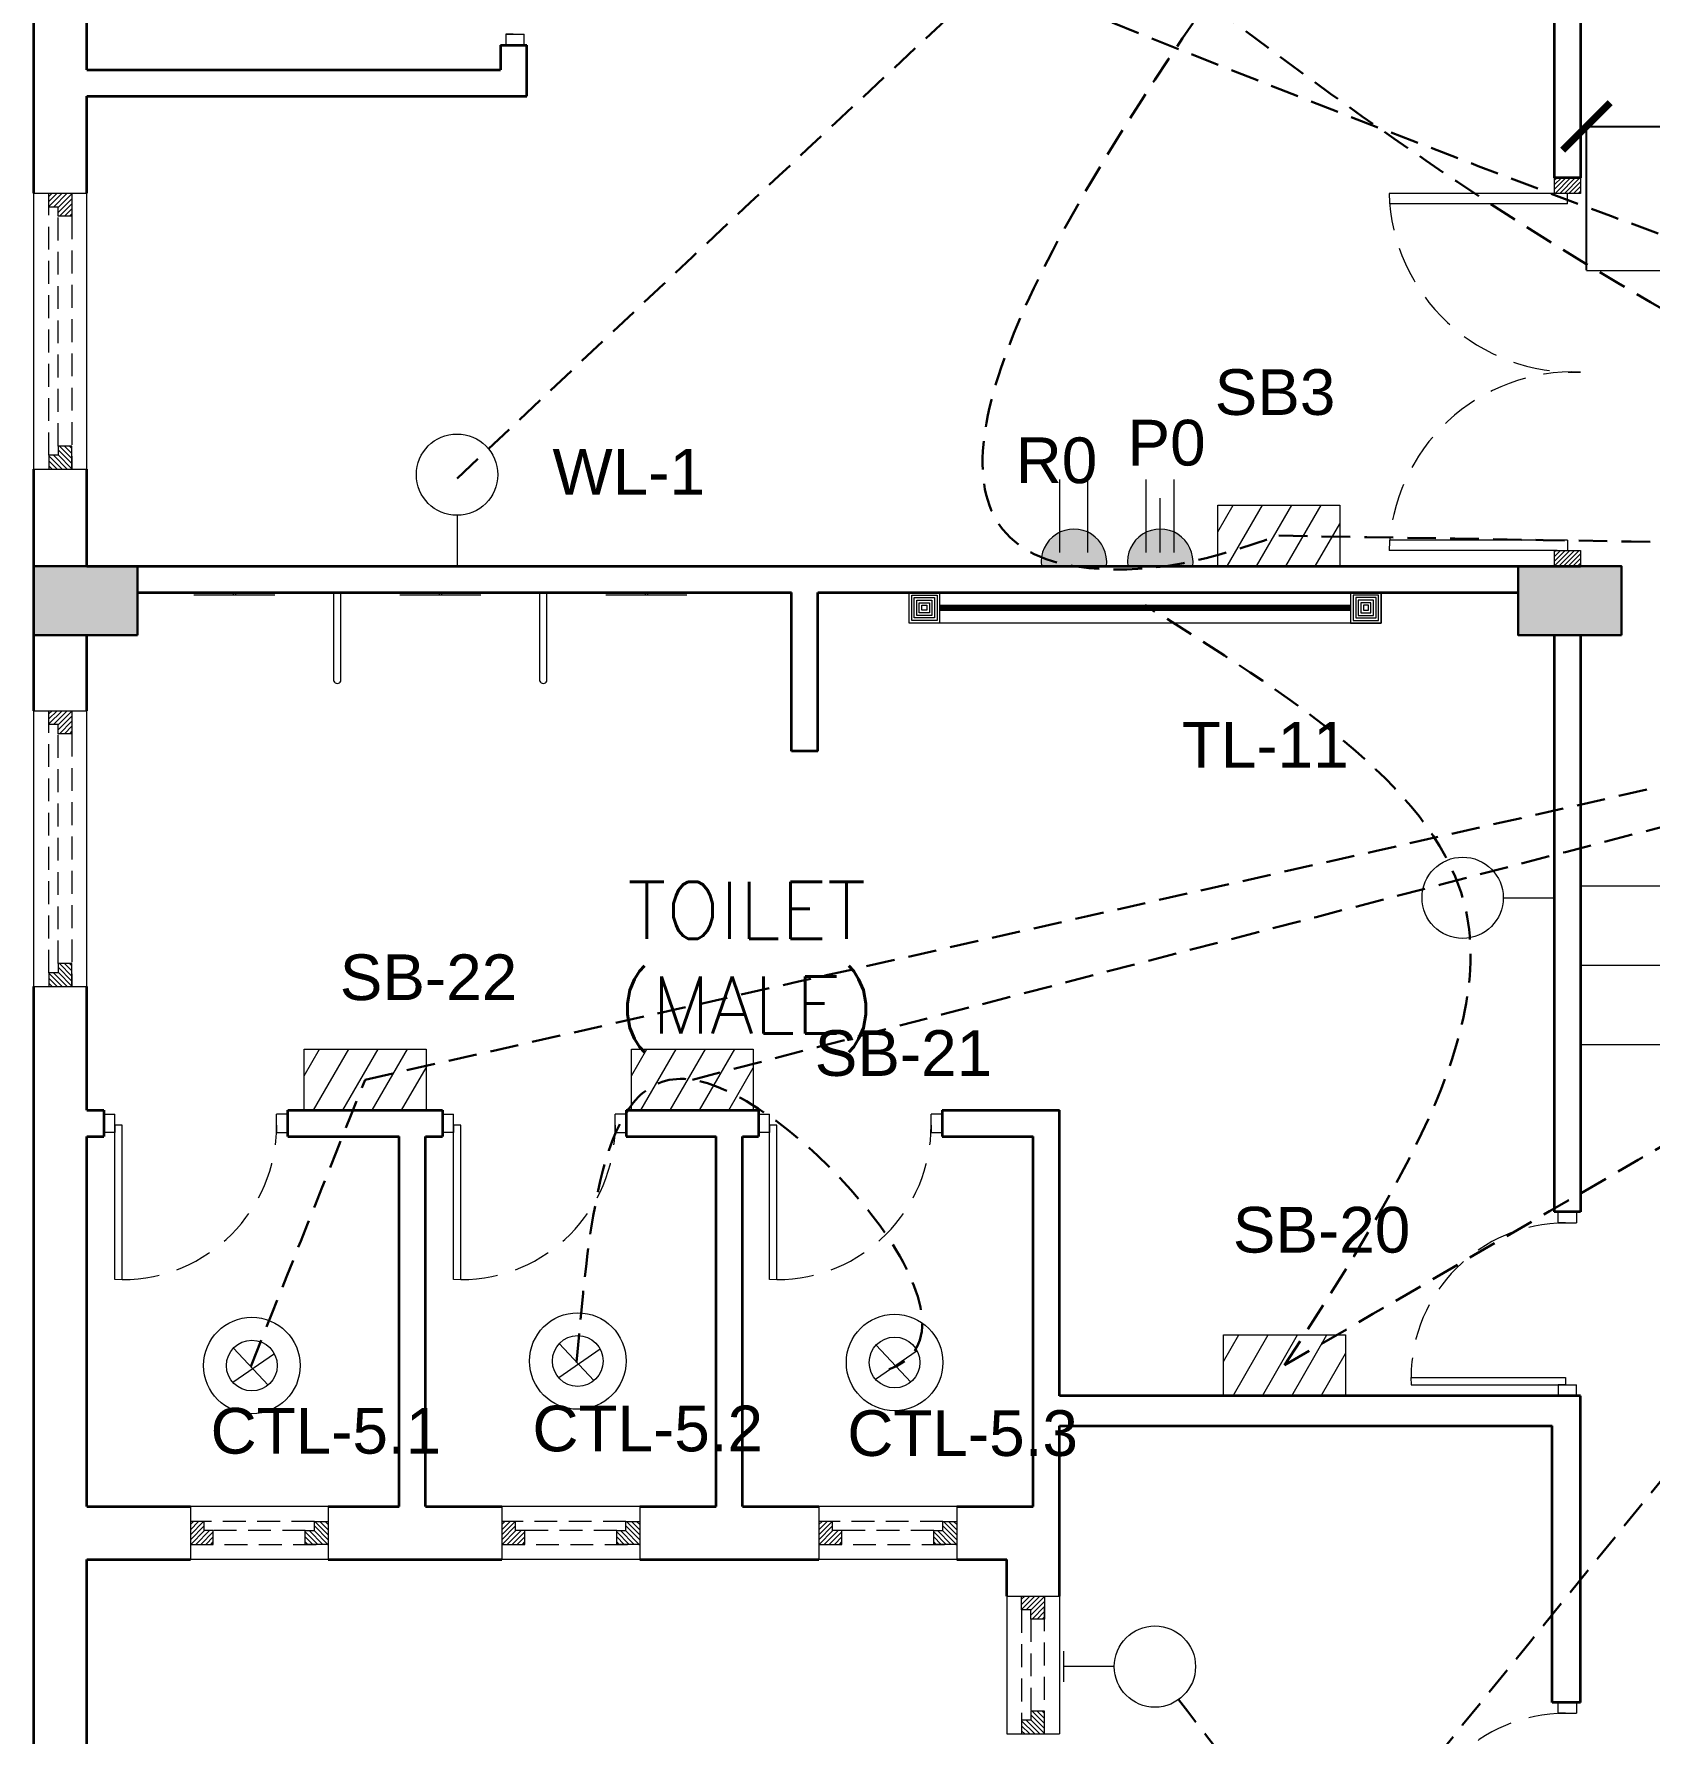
# Model space of a CAD drawing. Header units: inches. Extents: x 845 to 17085, y 908 to 10810.
# Drawn here: x 4062.1 to 4274.1, y 6670.6 to 6893.8 of the extents above; entities that cross this region are included whole.
import ezdxf

# ---------------------------------------------------------------- set-up
doc = ezdxf.new("R2010")
doc.units = ezdxf.units.IN
doc.header["$LTSCALE"] = 15
doc.header["$MEASUREMENT"] = 0
for name, pattern in [('ACAD_ISO04W100', [30.5, 24, -3, 0.5, -3]), ('CENTER2', [1.125, 0.75, -0.125, 0.125, -0.125]), ('CONTINUA', [0]), ('DASHED2', [0.375, 0.25, -0.125]), ('HIDDEN', [0.375, 0.25, -0.125])]:
    doc.linetypes.add(name, pattern=pattern)
for name, color, linetype, lineweight in [('.15', 4, 'Continuous', 15), ('c1', 21, 'Continuous', 30), ('E. Fixture', 6, 'Continuous', 20), ('FURN', 43, 'Continuous', 18), ('FURN 2', 34, 'Continuous', 15), ('GRID', 8, 'ACAD_ISO04W100', 5), ('HATCH', 251, 'Continuous', 5), ('humans', 7, 'Continuous', 15), ('PDF_Layer1', 1, 'Continuous', 18), ('SLD', 140, 'Continuous', 9), ('wall 1', 1, 'Continuous', 35), ('WIND & DOOR', 160, 'Continuous', 9), ('window and door', 170, 'Continuous', 9)]:
    doc.layers.add(name, color=color, linetype=linetype, lineweight=lineweight)
for name, color, linetype in [('DB cable', 141, 'HIDDEN'), ('SB cable', 58, 'CENTER2'), ('Text', 255, 'Continuous')]:
    doc.layers.add(name, color=color, linetype=linetype)
doc.layers.add('door and window', color=7, linetype='Continuous', lineweight=25, true_color=0x0609c1)
doc.styles.add('ROMANS', font='ROMANS')
doc.styles.get("Standard").update_dxf_attribs({"font": 'arial.ttf'})
doc.dimstyles.get("Standard").update_dxf_attribs({"dimtxt": 9.75, "dimasz": 6.25, "dimexe": 0.18, "dimexo": 0.0625, "dimgap": 0.09, "dimtad": 0, "dimdec": 1, "dimzin": 0, "dimdsep": 46, "dimlunit": 4, "dimtxsty": 'Standard', "dimblk": 'ARCHTICK', "dimcen": 0.09, "dimadec": 0, "dimazin": 0, "dimtfac": 1, "dimtdec": 1, "dimtofl": 0, "dimtmove": 0, "dimatfit": 3, "dimldrblk": 'ARCHTICK', "dimfxl": 1, "dimtolj": 1, "dimtzin": 0, "dimlwd": 25, "dimarcsym": 0})

# ---------------------------------------------------------------- blocks, each defined once
blk = doc.blocks.new('05')
at = {"layer": 'E. Fixture'}
blk.add_hatch(color=256, dxfattribs=at).paths.add_polyline_path([(27124.32238466969, -3822.558064193767), (27124.32238466969, -3814.558064193769, 1.138441978113043)])
for p, q in [((27124.32238466969, -3822.558064193769), (27124.32238466969, -3814.558064193769)), ((27122.65102251557, -3816.832463298529), (27113.66786581746, -3816.832463298529)), ((27122.65102251557, -3818.558064193768), (27115.97039609485, -3818.558064193768)), ((27122.65102251557, -3820.283665089007), (27113.66786581746, -3820.283665089007))]:
    blk.add_line(p, q, dxfattribs=at)
blk.add_arc((27123.80228765426, -3818.558064193768), 4.033670897018604, 82.59172132670682, 277.4082786732857, dxfattribs=at)
blk = doc.blocks.new('10')
at = {"layer": 'E. Fixture'}
blk.add_hatch(color=256, dxfattribs=at).paths.add_polyline_path([(27132.13129973475, -3831.376300118904), (27132.13129973475, -3823.376300118906, 1.138441978113043)])
for p, q in [((27132.13129973475, -3831.376300118906), (27132.13129973475, -3823.376300118906)), ((27130.45993758063, -3825.650699223666), (27121.47678088253, -3825.650699223666)), ((27130.45993758063, -3829.101901014144), (27121.47678088253, -3829.101901014144))]:
    blk.add_line(p, q, dxfattribs=at)
blk.add_arc((27131.61120271932, -3827.376300118905), 4.033670897018604, 82.59172132670682, 277.4082786732856, dxfattribs=at)
blk = doc.blocks.new('oo')
at = {"layer": 'E. Fixture', "lineweight": 15}
for p, q in [((755.2265564501672, 589.0984068058151), (809.1816122235127, 589.0984068058151)), ((755.2265564501672, 589.0317345255226), (809.1816122235127, 589.0317345255226)), ((755.2265564501672, 588.9650622452373), (809.1816122235127, 588.9650622452373)), ((755.2265564501672, 588.8983899649593), (809.1816122235127, 588.8983899649593)), ((755.2265564501672, 588.7650454043887), (809.1816122235127, 588.7650454043887)), ((755.2265564501672, 588.6317008438182), (809.1816122235127, 588.6317008438255)), ((755.2265564501672, 588.5650285635329), (809.1816122235127, 588.5650285635329)), ((755.2265564501672, 588.4983562832476), (809.1816122235127, 588.4983562832476)), ((755.2265564501672, 588.4316840029696), (809.1816122235127, 588.4316840029696)), ((755.2265564501672, 588.4316840029696), (809.1816122235127, 588.4316840029696))]:
    blk.add_line(p, q, dxfattribs=at)
at = {"layer": 'E. Fixture', "color": 5, "lineweight": 15}
blk.add_lwpolyline([(751.2262196331089, 590.7652138129179), (813.181949040571, 590.7652138129179), (813.181949040571, 586.7648769958596), (751.2262196331089, 586.7648769958596), (751.2262196331089, 590.7652138129179)], dxfattribs=at)
at = {"layer": 'HATCH', "lineweight": 15}
for points in [[(751.2262196331089, 590.7652138129179), (755.2265564501818, 590.7652138129179), (755.2265564501818, 586.7648769958596), (751.2262196331089, 586.7648769958596)], [(751.5595810345208, 590.431852411506), (754.8931950487408, 590.431852411506), (754.8931950487408, 587.0982383972787), (751.5595810345208, 587.0982383972787)], [(751.8929424359326, 590.0984910100724), (754.5598336473145, 590.0984910100724), (754.5598336473145, 587.4315997987051), (751.8929424359326, 587.4315997987051)], [(752.226303837359, 589.7651296086606), (754.2264722458881, 589.7651296086606), (754.2264722458881, 587.7649612001169), (752.226303837359, 587.7649612001169)], [(752.5596652387853, 589.4317682072342), (753.8931108444763, 589.4317682072342), (753.8931108444763, 588.0983226015505), (752.5596652387853, 588.0983226015505)], [(752.8930266402263, 589.0984068058078), (753.5597494430644, 589.0984068058078), (753.5597494430644, 588.4316840029696), (752.8930266402263, 588.4316840029696)], [(813.181949040571, 590.7652138129179), (809.1816122235273, 590.7652138129179), (809.1816122235273, 586.7648769958596), (813.181949040571, 586.7648769958596)], [(812.8485876391592, 590.431852411506), (809.5149736249391, 590.431852411506), (809.5149736249391, 587.0982383972787), (812.8485876391592, 587.0982383972787)], [(812.5152262377474, 590.0984910100797), (809.8483350263509, 590.0984910100797), (809.8483350263509, 587.4315997987051), (812.5152262377474, 587.4315997987051)], [(812.181864836321, 589.7651296086606), (810.1816964277773, 589.7651296086606), (810.1816964277773, 587.7649612001169), (812.181864836321, 587.7649612001169)], [(811.8485034348946, 589.4317682072342), (810.5150578292037, 589.4317682072342), (810.5150578292037, 588.0983226015505), (811.8485034348946, 588.0983226015505)], [(811.5151420334828, 589.0984068058078), (810.8484192306155, 589.0984068058078), (810.8484192306155, 588.4316840029696), (811.5151420334828, 588.4316840029696)]]:
    blk.add_lwpolyline(points, close=True, dxfattribs=at)
blk = doc.blocks.new('_ArchTick')
at = {"layer": 'GRID', "color": 0, "const_width": 0.15}
blk.add_lwpolyline([(-0.5, -0.5), (0.5, 0.5)], dxfattribs=at)
blk = doc.blocks.new('*D204')
at = {"layer": 'Defpoints', "color": 0, "linetype": 'ByBlock', "lineweight": 211, "transparency": 16777216}
for p in [(4265.848674342214, 6881.618623786118), (4265.848674342201, 6862.708199346143), (4525.193737561207, 6862.708199345964)]:
    blk.add_point(p, dxfattribs=at)
at = {"layer": 'humans', "color": 0, "linetype": 'ByBlock', "lineweight": -2, "transparency": 16777216}
for p, q in [((4265.848674342201, 6862.770699346143), (4265.848674342215, 6881.798623786119)), ((4525.193737561207, 6862.770699345964), (4525.193737561221, 6881.79862378594))]:
    blk.add_line(p, q, dxfattribs=at)
at = {"layer": 'humans', "color": 0, "linetype": 'Continuous', "lineweight": 25, "transparency": 16777216}
for p, q in [((4265.848674342214, 6881.618623786118), (4375.046656156354, 6881.618623786043)), ((4525.19373756122, 6881.618623785939), (4415.995755747078, 6881.618623786015))]:
    blk.add_line(p, q, dxfattribs=at)
at = {"layer": 'humans', "color": 0, "linetype": 'ByBlock', "lineweight": 25, "transparency": 16777216, "xscale": 6.25, "yscale": 6.25, "zscale": 6.25}
for p, rotation in [((4265.848674342214, 6881.618623786118), 179.9999999999604), ((4525.19373756122, 6881.618623785939), 359.9999999999604)]:
    blk.add_blockref('_ArchTick', p, dxfattribs=dict(at, rotation=rotation))
at = {"layer": 'humans', "color": 0, "linetype": 'ByBlock', "transparency": 16777216, "insert": (4395.521205951716, 6881.618623786028), "char_height": 9.75, "attachment_point": 5}
blk.add_mtext('\\A1;21\'-7{\\H1x;\\S1/2;}"', dxfattribs=at)

msp = doc.modelspace()

# ---------------------------------------------------------------- hatches: boundary and pattern name
at = {"layer": 'E. Fixture', "lineweight": 5}
h = msp.add_hatch(dxfattribs=at)
h.set_pattern_fill('ANSI31', color=256, scale=26.66891211378243, angle=15, style=0)
h.set_pattern_definition([(59.99999999999999, (-66614.08472785553, 14262.20270555745), (-2.886994422728766, 1.666807007111402), [])])
h.paths.add_polyline_path([(4217.466832955467, 6823.912127442139), (4233.468180223744, 6823.912127442139), (4233.468180223744, 6831.912801076273), (4217.466832955467, 6831.912801076273)])
h = msp.add_hatch(dxfattribs=at)
h.set_pattern_fill('ANSI31', color=256, scale=26.66891211378243, angle=15, style=0)
h.set_pattern_definition([(59.99999999999999, (-66734.0235466215, 14190.7913968082), (-2.886994422728766, 1.666807007111402), [])])
h.paths.add_polyline_path([(4097.528014189513, 6752.500818692886), (4113.529361457789, 6752.500818692886), (4113.529361457789, 6760.501492327021), (4097.528014189513, 6760.501492327021)])
h = msp.add_hatch(dxfattribs=at)
h.set_pattern_fill('ANSI31', color=256, scale=26.66891211378243, angle=15, style=0)
h.set_pattern_definition([(59.99999999999999, (-66691.06602852102, 14190.79139680786), (-2.886994422728766, 1.666807007111402), [])])
h.paths.add_polyline_path([(4140.485532289971, 6752.500818692548), (4156.486879558248, 6752.500818692548), (4156.486879558248, 6760.501492326683), (4140.485532289971, 6760.501492326683)])
h = msp.add_hatch(dxfattribs=at)
h.set_pattern_fill('ANSI31', color=256, scale=26.66891211378243, angle=15, style=0)
h.set_pattern_definition([(59.99999999999999, (-66613.32261122357, 14153.31206945654), (-2.886994422728766, 1.666807007111402), [])])
h.paths.add_polyline_path([(4218.228949587427, 6715.021491341227), (4234.230296855703, 6715.021491341227), (4234.230296855703, 6723.022164975362), (4218.228949587427, 6723.022164975362)])
at = {"layer": 'HATCH', "lineweight": 0, "true_color": 0x000000}
h = msp.add_hatch(dxfattribs=at)
h.set_pattern_fill('ANSI31', color=18, scale=0.1358830189402953, angle=-2.544443745170813e-14)
h.set_pattern_definition([(44.99999999999999, (-945310.1204708227, -1055428.876712937), (-0.3050660781469855, 0.3050660781469856), [])])
h.paths.add_polyline_path([(4265.068649228993, 6825.959030858836), (4264.728941681705, 6825.959030858836), (4261.671573755561, 6825.959030858836), (4261.671573755561, 6823.912127443053), (4265.068649228993, 6823.912127443053)])
h.paths.add_polyline_path([(4265.068649228993, 6874.868259545645), (4261.671573755561, 6874.868259545645), (4261.671573755561, 6872.821356128976), (4262.011281303056, 6872.821356128976), (4265.068649228993, 6872.821356129636)])
at = {"layer": 'HATCH'}
h = msp.add_hatch(color=256, dxfattribs=at)
h.dxf.hatch_style = 1
h.paths.add_polyline_path([(4075.638954353366, 6823.912127496935), (4075.638954353366, 6814.865311272904), (4062.068730017319, 6814.865311272904), (4062.068730017319, 6823.912127496935)])
h = msp.add_hatch(color=256, dxfattribs=at)
h.dxf.hatch_style = 1
h.paths.add_polyline_path([(4270.441232478721, 6823.912127496935), (4270.441232478721, 6814.865311272904), (4256.871008142674, 6814.865311272904), (4256.871008142674, 6823.912127496935)])

# ---------------------------------------------------------------- linework, layer by layer
at = {"layer": '.15', "lineweight": 15}
for p, q in [((4062.068730018771, 6836.654889209969), (4062.068730018771, 6872.842154106089)), ((4069.00462245718, 6836.654889209969), (4069.00462245718, 6872.842154106089)), ((4062.068730018735, 6768.743229777365), (4062.068730018735, 6804.930494673505)), ((4069.00462245716, 6768.743229777365), (4069.00462245716, 6804.930494673505)), ((4100.686106138905, 6700.481625446901), (4082.592473690769, 6700.481625446901)), ((4141.572212178829, 6700.481625446901), (4123.478579730694, 6700.481625446901)), ((4183.187566764763, 6700.481625446901), (4165.093934316627, 6700.481625446901)), ((4100.686106138905, 6693.545733008496), (4082.592473690769, 6693.545733008496)), ((4141.572212178829, 6693.545733008496), (4123.478579730694, 6693.545733008496)), ((4183.187566764763, 6693.545733008496), (4165.093934316627, 6693.545733008496)), ((4189.746508507954, 6688.720764372911), (4189.746508507954, 6670.627131924773)), ((4196.68240094638, 6688.720764372911), (4196.68240094638, 6670.627131924773))]:
    msp.add_line(p, q, dxfattribs=at)
at = {"layer": 'c1'}
for points in [[(4075.638954353366, 6814.865311218346), (4075.638954353366, 6823.912127442358), (4062.068730017319, 6823.912127442358), (4062.068730017319, 6814.865311218346)], [(4270.441232478721, 6814.865311218346), (4270.441232478721, 6823.912127442358), (4256.871008142674, 6823.912127442358), (4256.871008142674, 6814.865311218346)]]:
    msp.add_lwpolyline(points, close=True, dxfattribs=at)
at = {"layer": 'DB cable', "linetype": 'DASHED2', "lineweight": 30}
for points in [[(4134.674768250477, 6966.06132258089), (4410.064951632732, 6821.246428358972), (4411.324432320541, 6821.312278960344)], [(4130.674431420388, 6925.041586819034), (4410.47076777591, 6824.818861093003), (4412.519747206473, 6824.29906782855)], [(4153.856618907135, 6241.597373221741), (4206.564764256696, 6407.65907107977), (4327.807978510207, 6538.262913105458), (4840.257956494826, 6907.509816999171)], [(4225.467506545878, 6827.912464250297), (4410.470767775902, 6824.818861093006)], [(4226.229623177723, 6719.021828149836), (4411.792581626125, 6826.807493836708)], [(4105.528687725508, 6756.501155464734), (4409.010467353854, 6825.191481452766)], [(4148.486205880306, 6756.501155501019), (4410.470767775902, 6824.818861093006)], [(4231.805992288976, 6649.895451092705), (4374.1697189059, 6825.246765167584)]]:
    msp.add_spline(points, degree=3, dxfattribs=at)
at = {"layer": 'DB cable', "color": 6, "linetype": 'DASHED2', "lineweight": 30}
msp.add_spline([(4128.715365011871, 6442.089713719299), (5275.242558261937, 6402.931586293354), (4920.923515039423, 6825.110147635049), (4410.064954683323, 6825.11014763017), (4823.671906527965, 6955.772422742677)], degree=3, dxfattribs=at)
at = {"layer": 'door and window', "color": 18, "lineweight": 0, "true_color": 0x000000}
for p, q in [((4262.011281303056, 6872.821356128978), (4239.93894885699, 6872.821356128978)), ((4263.370111492381, 6871.471184071346), (4263.370111492381, 6872.821356128978)), ((4263.370111492381, 6871.471184071346), (4240.019348090314, 6871.471184071346)), ((4262.011281303056, 6825.959030858838), (4239.93894885699, 6825.959030858838)), ((4263.370111492381, 6827.309202916469), (4240.019348090314, 6827.309202916469)), ((4263.370111492381, 6827.309202916469), (4263.370111492381, 6825.959030858838))]:
    msp.add_line(p, q, dxfattribs=at)
for points in [[(4265.068649228993, 6872.821356129638), (4261.671573755561, 6872.821356129638), (4261.671573755561, 6874.868259545647), (4265.068649228993, 6874.868259545647)], [(4265.068649228993, 6823.912127443054), (4261.671573755561, 6823.912127443054), (4261.671573755561, 6825.959030858838), (4265.068649228993, 6825.959030858838)]]:
    msp.add_lwpolyline(points, close=True, dxfattribs=at)
at = {"layer": 'E. Fixture', "lineweight": 5}
for p, q in [((4117.599392452821, 6830.579355470548), (4117.599392452821, 6823.912127442108)), ((4115.578872835302, 6823.912127442108), (4119.619912070337, 6823.912127442108)), ((4261.600703012383, 6782.399367035825), (4261.600703012383, 6778.35832780079)), ((4254.933474983943, 6780.378847418306), (4261.600703012383, 6780.378847418306)), ((4088.238874526577, 6721.268942195231), (4092.794828967219, 6716.41806731193)), ((4136.399095158277, 6721.133523670469), (4130.955521123254, 6717.368135799199)), ((4131.018526375526, 6721.865468471842), (4135.574480816168, 6717.014593588541)), ((4177.98530278222, 6720.934681578285), (4172.541728747196, 6717.169293707015)), ((4172.604733999468, 6721.666626379658), (4177.160688440111, 6716.815751496357)), ((4093.619443309329, 6720.536997393858), (4088.175869274305, 6716.771609522588)), ((4197.204379175671, 6681.496694289788), (4197.204379175671, 6677.455655054753)), ((4203.871607204111, 6679.476174672269), (4197.204379175671, 6679.476174672269))]:
    msp.add_line(p, q, dxfattribs=at)
for points in [[(4217.466832924792, 6831.912801076273), (4233.468180193054, 6831.912801076273), (4233.468180193054, 6823.912127442139), (4217.466832924792, 6823.912127442139)], [(4097.528014158837, 6760.501492327021), (4113.5293614271, 6760.501492327021), (4113.5293614271, 6752.500818692886), (4097.528014158837, 6752.500818692886)], [(4140.485532259296, 6760.501492326683), (4156.486879527558, 6760.501492326683), (4156.486879527558, 6752.500818692548), (4140.485532259296, 6752.500818692548)], [(4218.228949556751, 6723.022164975362), (4234.230296825013, 6723.022164975362), (4234.230296825013, 6715.021491341227), (4218.228949556751, 6715.021491341227)]]:
    msp.add_lwpolyline(points, close=True, dxfattribs=at)
for centre, radius in [((4117.599392452821, 6835.913137893304), 5.333782422756485), ((4249.599692561185, 6780.378847418306), 5.333782422756485), ((4090.66835686747, 6718.985798761045), 6.333935870075038), ((4133.448008716418, 6719.582325037656), 6.333935870075038), ((4175.034216340361, 6719.383482945472), 6.333935870075038), ((4133.448008716418, 6719.582325037656), 3.333935870075038), ((4090.66835686747, 6718.985798761045), 3.333935870075038), ((4175.034216340361, 6719.383482945472), 3.333935870075038), ((4209.205389626867, 6679.476174672269), 5.333782422756485)]:
    msp.add_circle(centre, radius, dxfattribs=at)
at = {"layer": 'FURN'}
for p, q in [((4264.92677592729, 6781.931862827832), (4363.60044015839, 6781.931862827832)), ((4264.92677592729, 6771.528024178888), (4363.60044015839, 6771.528024178588)), ((4264.92677592729, 6761.124185529623), (4363.60044015839, 6761.124185529303))]:
    msp.add_line(p, q, dxfattribs=at)
at = {"layer": 'FURN 2'}
for p, q in [((4093.692662765204, 6820.11927273075), (4083.028270068877, 6820.11927273075)), ((4088.51342074262, 6820.444181225352), (4088.20751209146, 6820.444181225352)), ((4088.20751209146, 6820.444181225352), (4088.20751209146, 6820.11927273075)), ((4088.51342074262, 6820.444181225352), (4088.51342074262, 6820.11927273075)), ((4101.41951791946, 6808.830219528907), (4101.41951791946, 6820.444181225239)), ((4102.345958843136, 6808.830219530115), (4102.345958843136, 6820.444181225239)), ((4120.737206693739, 6820.11927273075), (4110.072813997393, 6820.11927273075)), ((4115.557964671156, 6820.444181225352), (4115.252056019975, 6820.444181225352)), ((4115.252056019975, 6820.444181225352), (4115.252056019975, 6820.11927273075)), ((4115.557964671156, 6820.444181225352), (4115.557964671156, 6820.11927273075)), ((4128.464061848089, 6808.830219528907), (4128.464061848089, 6820.444181225239)), ((4129.390502771784, 6808.830219530115), (4129.390502771784, 6820.444181225239)), ((4147.781750622367, 6820.11927273075), (4137.117357926041, 6820.11927273075)), ((4142.602508599784, 6820.444181225352), (4142.296599948604, 6820.444181225352)), ((4142.296599948604, 6820.444181225352), (4142.296599948604, 6820.11927273075)), ((4142.602508599784, 6820.444181225352), (4142.602508599784, 6820.11927273075))]:
    msp.add_line(p, q, dxfattribs=at)
for centre in [(4101.882738381071, 6809.001847654037), (4128.9272823097, 6809.001847654037)]:
    msp.add_arc(centre, 0.4939933292743592, 200.3302054965955, 339.6697945123, dxfattribs=at)
at = {"layer": 'HATCH', "lineweight": 0}
for p, q in [((4064.442347311582, 6872.842154106089), (4064.028873534049, 6872.428680328461)), ((4065.104300312412, 6872.842154106089), (4064.028873534049, 6871.766727327631)), ((4065.766253313243, 6872.842154106089), (4064.028873534049, 6871.104774326781)), ((4066.428206314074, 6872.842154106089), (4064.618843069238, 6871.032790861253)), ((4067.044478942015, 6872.7964737332), (4065.23511569716, 6870.987110488344)), ((4067.044478942015, 6872.134520732368), (4065.23511569716, 6870.325157487514)), ((4067.044478942015, 6871.47256773152), (4065.398459908505, 6869.826548698029)), ((4067.044478942015, 6870.810614730688), (4066.060412909337, 6869.826548698029)), ((4067.044478942015, 6870.148661729858), (4066.722365910167, 6869.826548698029)), ((4067.044478942015, 6837.362522583708), (4065.23511569716, 6839.171885828544)), ((4067.044478942015, 6838.024475584538), (4065.398459908505, 6839.670494617934)), ((4067.044478942015, 6838.686428585368), (4066.060412909337, 6839.670494617934)), ((4067.044478942015, 6839.3483815862), (4066.722365910167, 6839.670494617934)), ((4065.766253313243, 6836.654889209969), (4064.028873534049, 6838.392268989162)), ((4065.104300312412, 6836.654889209969), (4064.028873534049, 6837.730315988445)), ((4064.442347311582, 6836.654889209969), (4064.028873534049, 6837.068362987615)), ((4066.428206314074, 6836.654889209969), (4064.618843069238, 6838.464252454803)), ((4067.044478942015, 6836.700569582857), (4065.23511569716, 6838.509932827712)), ((4064.442347311544, 6804.930494673505), (4064.028873534011, 6804.517020895859)), ((4065.104300312375, 6804.930494673505), (4064.028873534011, 6803.855067895027)), ((4065.766253313224, 6804.930494673505), (4064.028873534011, 6803.193114894197)), ((4066.428206314054, 6804.930494673505), (4064.6188430692, 6803.12113142865)), ((4067.044478941977, 6804.884814300596), (4065.235115697142, 6803.07545105576)), ((4067.044478941977, 6804.222861299766), (4065.235115697142, 6802.413498054928)), ((4067.044478941977, 6803.560908298934), (4065.398459908468, 6801.914889265425)), ((4067.044478941977, 6802.898955298104), (4066.060412909318, 6801.914889265425)), ((4067.044478941977, 6802.237002297272), (4066.722365910148, 6801.914889265425)), ((4065.766253313224, 6768.743229777365), (4064.028873534011, 6770.480609556578)), ((4065.104300312375, 6768.743229777365), (4064.028873534011, 6769.818656555841)), ((4066.428206314054, 6768.743229777365), (4064.6188430692, 6770.552593022219)), ((4067.044478941977, 6769.450863151103), (4065.235115697142, 6771.260226395958)), ((4067.044478941977, 6768.788910150273), (4065.235115697142, 6770.598273395128)), ((4067.044478941977, 6770.112816151934), (4065.398459908468, 6771.75883518535)), ((4067.044478941977, 6770.774769152784), (4066.060412909318, 6771.75883518535)), ((4067.044478941977, 6771.436722153614), (4066.722365910148, 6771.75883518535)), ((4064.442347311544, 6768.743229777365), (4064.028873534011, 6769.156703555011)), ((4082.592473690769, 6698.108008154091), (4083.005947468415, 6698.521481931624)), ((4082.592473690769, 6697.446055153261), (4083.667900469245, 6698.521481931624)), ((4082.592473690769, 6696.784102152429), (4084.329853470095, 6698.521481931624)), ((4100.686106138905, 6696.784102152429), (4098.948726359711, 6698.521481931624)), ((4100.686106138905, 6697.446055153261), (4099.610679360447, 6698.521481931624)), ((4100.686106138905, 6698.108008154091), (4100.272632361277, 6698.521481931624)), ((4123.478579730694, 6698.108008154091), (4123.89205350834, 6698.521481931624)), ((4123.478579730694, 6697.446055153261), (4124.554006509172, 6698.521481931624)), ((4123.478579730694, 6696.784102152429), (4125.215959510002, 6698.521481931624)), ((4141.572212178829, 6696.784102152429), (4139.834832399636, 6698.521481931624)), ((4141.572212178829, 6697.446055153261), (4140.496785400353, 6698.521481931624)), ((4141.572212178829, 6698.108008154091), (4141.158738401185, 6698.521481931624)), ((4165.093934316627, 6698.108008154091), (4165.507408094272, 6698.521481931624)), ((4165.093934316627, 6697.446055153261), (4166.169361095104, 6698.521481931624)), ((4165.093934316627, 6696.784102152429), (4166.831314095953, 6698.521481931624)), ((4183.187566764763, 6696.784102152429), (4181.450186985569, 6698.521481931624)), ((4183.187566764763, 6697.446055153261), (4182.112139986306, 6698.521481931624)), ((4183.187566764763, 6698.108008154091), (4182.774092987136, 6698.521481931624)), ((4082.592473690769, 6696.122149151599), (4084.401836935624, 6697.931512396435)), ((4082.638154063678, 6695.505876523659), (4084.447517308533, 6697.315239768513)), ((4083.300107064508, 6695.505876523659), (4085.109470309363, 6697.315239768513)), ((4083.962060065339, 6695.505876523659), (4085.608079098848, 6697.151895557168)), ((4084.624013066188, 6695.505876523659), (4085.608079098848, 6696.489942556336)), ((4099.316519764336, 6695.505876523659), (4097.670500730939, 6697.151895557168)), ((4098.654566763504, 6695.505876523659), (4097.670500730939, 6696.489942556336)), ((4099.978472765184, 6695.505876523659), (4098.16910952033, 6697.315239768513)), ((4100.640425766016, 6695.505876523659), (4098.83106252116, 6697.315239768513)), ((4100.686106138905, 6696.122149151599), (4098.876742894069, 6697.931512396435)), ((4123.478579730694, 6696.122149151599), (4125.287942975549, 6697.931512396435)), ((4123.524260103603, 6695.505876523659), (4125.333623348439, 6697.315239768513)), ((4124.186213104433, 6695.505876523659), (4125.995576349289, 6697.315239768513)), ((4124.848166105265, 6695.505876523659), (4126.494185138774, 6697.151895557168)), ((4125.510119106095, 6695.505876523659), (4126.494185138774, 6696.489942556336)), ((4140.202625804261, 6695.505876523659), (4138.556606770864, 6697.151895557168)), ((4139.54067280343, 6695.505876523659), (4138.556606770864, 6696.489942556336)), ((4140.864578805091, 6695.505876523659), (4139.055215560255, 6697.315239768513)), ((4141.526531805941, 6695.505876523659), (4139.717168561086, 6697.315239768513)), ((4141.572212178829, 6696.122149151599), (4139.762848933994, 6697.931512396435)), ((4165.093934316627, 6696.122149151599), (4166.903297561483, 6697.931512396435)), ((4165.139614689536, 6695.505876523659), (4166.94897793439, 6697.315239768513)), ((4165.801567690366, 6695.505876523659), (4167.610930935221, 6697.315239768513)), ((4166.463520691197, 6695.505876523659), (4168.109539724706, 6697.151895557168)), ((4167.125473692046, 6695.505876523659), (4168.109539724706, 6696.489942556336)), ((4181.817980390193, 6695.505876523659), (4180.171961356797, 6697.151895557168)), ((4181.156027389363, 6695.505876523659), (4180.171961356797, 6696.489942556336)), ((4182.479933391043, 6695.505876523659), (4180.670570146189, 6697.315239768513)), ((4183.141886391873, 6695.505876523659), (4181.332523147019, 6697.315239768513)), ((4183.187566764763, 6696.122149151599), (4181.378203519927, 6697.931512396435)), ((4085.285966067019, 6695.505876523659), (4085.608079098848, 6695.827989555506)), ((4097.992613762673, 6695.505876523659), (4097.670500730939, 6695.827989555506)), ((4126.172072106945, 6695.505876523659), (4126.494185138774, 6695.827989555506)), ((4138.878719802598, 6695.505876523659), (4138.556606770864, 6695.827989555506)), ((4167.787426692877, 6695.505876523659), (4168.109539724706, 6695.827989555506)), ((4180.494074388533, 6695.505876523659), (4180.171961356797, 6695.827989555506)), ((4192.120125800764, 6688.720764372911), (4191.706652023231, 6688.307290595265)), ((4192.782078801594, 6688.720764372911), (4191.706652023231, 6687.645337594433)), ((4193.444031802444, 6688.720764372911), (4191.706652023231, 6686.983384593697)), ((4194.105984803275, 6688.720764372911), (4192.29662155842, 6686.911401128056)), ((4194.722257431216, 6688.675084000002), (4192.91289418636, 6686.865720755166)), ((4194.722257431216, 6688.01313099917), (4192.91289418636, 6686.203767754316)), ((4194.722257431216, 6687.35117799834), (4193.076238397707, 6685.705158964944)), ((4194.722257431216, 6686.68922499751), (4193.738191398537, 6685.705158964944)), ((4194.722257431216, 6686.02727199666), (4194.400144399367, 6685.705158964944)), ((4193.444031802444, 6670.627131924773), (4191.706652023231, 6672.364511704081)), ((4192.782078801594, 6670.627131924773), (4191.706652023231, 6671.702558703251)), ((4194.105984803275, 6670.627131924773), (4192.29662155842, 6672.436495169612)), ((4194.722257431216, 6671.334765298514), (4192.91289418636, 6673.14412854335)), ((4194.722257431216, 6670.672812297664), (4192.91289418636, 6672.48217554252)), ((4194.722257431216, 6671.996718299344), (4193.076238397707, 6673.642737332853)), ((4194.722257431216, 6672.658671300176), (4193.738191398537, 6673.642737332853)), ((4194.722257431216, 6673.320624301006), (4194.400144399367, 6673.642737332853)), ((4192.120125800764, 6670.627131924773), (4191.706652023231, 6671.040605702401))]:
    msp.add_line(p, q, dxfattribs=at)
at = {"layer": 'humans', "linetype": 'ByBlock'}
msp.add_line((4265.848674342201, 6862.708199346143), (4525.193737561207, 6862.708199345964), dxfattribs=at)
at = {"layer": 'PDF_Layer1', "lineweight": 18}
for p, q in [((4062.068730018771, 6872.842154106089), (4069.00462245718, 6872.842154106089)), ((4062.068730018771, 6836.654889209969), (4069.00462245718, 6836.654889209969)), ((4062.068730018735, 6804.930494673505), (4069.00462245716, 6804.930494673505)), ((4062.068730018735, 6768.743229777365), (4069.00462245716, 6768.743229777365)), ((4082.592473690769, 6700.481625446901), (4082.592473690769, 6693.545733008496)), ((4100.686106138905, 6700.481625446901), (4100.686106138905, 6693.545733008496)), ((4123.478579730694, 6700.481625446901), (4123.478579730694, 6693.545733008496)), ((4141.572212178829, 6700.481625446901), (4141.572212178829, 6693.545733008496)), ((4165.093934316627, 6700.481625446901), (4165.093934316627, 6693.545733008496)), ((4183.187566764763, 6700.481625446901), (4183.187566764763, 6693.545733008496)), ((4189.746508507954, 6688.720764372911), (4196.68240094638, 6688.720764372911)), ((4189.746508507954, 6670.627131924773), (4196.68240094638, 6670.627131924773))]:
    msp.add_line(p, q, dxfattribs=at)
at = {"layer": 'SB cable', "linetype": 'DASHED2', "lineweight": 30}
for points in [[(4117.599392452821, 6835.412127442108), (4259.267173202434, 6956.209960629749), (4198.576239244181, 6823.912124738792), (4209.908298477836, 6823.821665413256), (4225.467506545878, 6827.912464250297)], [(4226.229623177723, 6719.021828149836), (4249.599692561185, 6780.378847418306), (4207.921785734035, 6818.777374217637)], [(4090.516851746898, 6718.84350475358), (4105.528687725508, 6756.501155464734)], [(4133.296503595847, 6719.440031030192), (4148.486205880306, 6756.501155501019), (4174.672866674244, 6718.64342831984), (4174.300806287622, 6718.500626024768)], [(4212.306724431904, 6675.136709571548), (4231.805992288976, 6649.895451092705)]]:
    msp.add_spline(points, degree=3, dxfattribs=at)
at = {"layer": 'wall 1', "ltscale": 1.5}
for p, q in [((4261.600703012383, 7010.430981195499), (4261.600703012383, 6874.868259545194)), ((4265.068649228522, 6899.756843332221), (4265.068649228389, 6874.868259545194)), ((4069.00462245716, 6889.052862093102), (4069.00462245716, 6899.079750068557)), ((4123.285519801398, 6892.306947403507), (4126.753466017537, 6892.306947403169)), ((4123.285519801398, 6892.306947403507), (4123.285519801379, 6889.052862093102)), ((4126.753466017537, 6885.584915873889), (4126.753466017537, 6892.306947403169)), ((4069.00462245716, 6889.052862093102), (4123.285519801379, 6889.052862093102)), ((4069.00462245716, 6872.842154106032), (4069.00462245716, 6885.584915873889)), ((4069.00462245716, 6885.584915873889), (4126.753466017537, 6885.584915873889)), ((4265.068649228598, 6874.868259545194), (4261.600703012421, 6874.868259545194)), ((4069.00462245716, 6823.912127442094), (4069.00462245716, 6836.654889209911)), ((4069.004622457216, 6823.912127442094), (4265.068649228522, 6823.91212744215)), ((4075.638954353366, 6820.444181225634), (4161.499489582528, 6820.44418122505)), ((4161.499489582528, 6799.636503927426), (4161.499489582528, 6820.444181225634)), ((4164.967435778901, 6799.636503927426), (4164.967435778901, 6820.444181225634)), ((4164.967435778901, 6820.44418122503), (4256.871008142674, 6820.444181224408)), ((4069.00462245716, 6804.930494673486), (4069.00462245716, 6814.865311218346)), ((4261.600703012383, 6814.865311218346), (4261.600703012383, 6739.14633462438)), ((4265.06864923069, 6814.865311218346), (4265.068649248796, 6739.14633462438)), ((4164.967435778901, 6799.636503927426), (4161.499489582528, 6799.636503927426)), ((4069.00462245716, 6752.500818692886), (4069.004622457198, 6768.743229777345)), ((4265.068649228522, 6763.389750695629), (4265.068649228522, 6742.58207339742)), ((4069.00462245716, 6752.500818692886), (4071.242731511942, 6752.500818692886)), ((4071.242731511942, 6752.500818692886), (4071.242731511942, 6749.03287247656)), ((4095.367574775973, 6752.500818692886), (4115.689800809965, 6752.500818692886)), ((4095.367574775973, 6749.03287247656), (4095.367574775973, 6752.500818692886)), ((4115.689800809965, 6752.500818692886), (4115.689800809965, 6749.03287247656)), ((4139.814644074033, 6752.500818692548), (4157.157767712821, 6752.500818692548)), ((4139.814644074033, 6752.50081869285), (4139.814644074033, 6749.032872476522)), ((4157.157767712821, 6752.500818692548), (4157.157767712821, 6749.03287247656)), ((4181.282610976832, 6752.500818692548), (4196.682400946645, 6752.500818692548)), ((4181.28261097685, 6752.500818692584), (4181.28261097685, 6749.032872476257)), ((4196.682400946645, 6715.021491341227), (4196.682400946645, 6752.500818692548)), ((4069.00462245716, 6700.481625446882), (4069.00462245716, 6749.03287247656)), ((4069.00462245716, 6749.03287247656), (4071.242731511961, 6749.03287247656)), ((4095.367574775973, 6749.03287247656), (4109.983745538818, 6749.03287247656)), ((4109.983745538818, 6700.481625446901), (4109.983745538818, 6749.03287247656)), ((4113.451691755183, 6700.481625446901), (4113.451691755183, 6749.03287247656)), ((4113.451691755183, 6749.03287247656), (4115.689800809984, 6749.03287247656)), ((4139.814644074033, 6749.032872476615), (4151.599100154511, 6749.03287247622)), ((4151.599100154511, 6700.481625446901), (4151.599100154511, 6749.03287247622)), ((4155.067046350923, 6749.03287247656), (4157.157767712839, 6749.03287247656)), ((4155.067046350923, 6700.481625446901), (4155.067046350923, 6749.03287247656)), ((4181.282610976832, 6749.032872476257), (4193.214454730298, 6749.032872476257)), ((4193.214454730298, 6700.481625446901), (4193.214454730298, 6749.03287247622)), ((4265.068649228598, 6739.14633462438), (4261.600703012383, 6739.14633462438)), ((4265.068649228522, 6715.021491341227), (4196.6824009467, 6715.021491341227)), ((4265.068649228522, 6674.760547106283), (4265.068649228522, 6715.021491341227)), ((4196.682400946645, 6688.720764372609), (4196.682400946682, 6711.090789329257)), ((4196.6824009467, 6711.090789329277), (4261.369325112968, 6711.090789329277)), ((4261.369325112988, 6674.760547106171), (4261.369325112968, 6711.090789329277)), ((4069.00462245716, 6700.481625446882), (4082.592473690618, 6700.481625446882)), ((4100.686106138754, 6700.481625446901), (4109.983745538818, 6700.481625446901)), ((4113.451691755183, 6700.481625446882), (4123.47857973075, 6700.481625446882)), ((4141.572212178887, 6700.481625446882), (4151.59910015453, 6700.481625446901)), ((4155.067046350923, 6700.481625446901), (4165.093934316476, 6700.481625446901)), ((4183.187566764631, 6700.481625446901), (4193.214454730316, 6700.481625446901)), ((4069.00462245716, 6665.802163288607), (4069.00462245716, 6693.545733008437)), ((4069.004622457198, 6693.545733008437), (4082.592473690618, 6693.545733008437)), ((4100.686106138754, 6693.545733008437), (4123.478579730789, 6693.545733008476)), ((4141.572212178887, 6693.545733008476), (4165.093934316496, 6693.545733008437)), ((4183.187566764613, 6693.545733008476), (4189.746508508351, 6693.545733008476)), ((4189.746508508351, 6688.720764372609), (4189.746508508351, 6693.545733008476)), ((4265.06864922854, 6674.760547106283), (4261.369325112988, 6674.760547106171))]:
    msp.add_line(p, q, dxfattribs=at)
for points in [[(4062.068730018735, 6872.842154106032), (4062.068730018735, 6899.079750068575)], [(4062.068730018735, 6804.930494673486), (4062.068730018735, 6836.654889209911)], [(4062.068730018735, 6597.211902819961), (4062.068730018735, 6768.743229777345)]]:
    msp.add_lwpolyline(points, dxfattribs=at)
at = {"layer": 'WIND & DOOR', "linetype": 'CONTINUA', "lineweight": 9, "ltscale": 0.4}
for p, q in [((4124.960074702324, 6893.754437998719), (4123.995080971674, 6893.754437998719)), ((4072.690222107759, 6750.52559715215), (4072.690222107759, 6749.5606034215)), ((4093.920084180194, 6750.52559715215), (4093.920084180194, 6749.5606034215)), ((4138.367153478217, 6750.52559715215), (4138.367153478217, 6749.5606034215)), ((4179.835120381073, 6750.52559715198), (4179.835120381073, 6749.560603421331)), ((4263.101982314562, 6737.698844009479), (4262.136988583911, 6737.698844009479)), ((4242.814131988953, 6717.433973924452), (4242.837121069919, 6716.468980193915)), ((4242.837113972645, 6717.433975667582), (4263.101982314562, 6717.433975667582)), ((4242.837113972645, 6716.468981937043), (4263.101982314562, 6716.468981937043)), ((4263.101982314562, 6716.468981937043), (4262.136988583911, 6716.468981937043)), ((4263.101982314562, 6717.433975667582), (4263.101982314562, 6716.468981937043)), ((4263.095982266283, 6673.34960080878), (4262.130988535633, 6673.34960080878))]:
    msp.add_line(p, q, dxfattribs=at)
at = {"layer": 'WIND & DOOR', "color": 18, "linetype": 'CONTINUA', "lineweight": 9, "ltscale": 0.4, "true_color": 0x000000}
for p, q in [((4123.995080971674, 6893.754437998719), (4123.995080971674, 6892.306947402903)), ((4126.407565298121, 6892.306947402903), (4126.407565298121, 6893.754437998719)), ((4095.367574776011, 6751.973087747947), (4093.920084180194, 6751.973087747947)), ((4139.814644074034, 6751.973087747947), (4138.367153478217, 6751.973087747947)), ((4181.282610976888, 6751.973087747778), (4179.835120381073, 6751.973087747778)), ((4093.920084180194, 6749.5606034215), (4095.367574776011, 6749.5606034215)), ((4138.367153478217, 6749.5606034215), (4139.814644074034, 6749.5606034215)), ((4179.835120381073, 6749.560603421331), (4181.282610976888, 6749.560603421331)), ((4262.136988583911, 6737.698844009479), (4262.136988583911, 6739.146334605295)), ((4264.549472910358, 6739.146334605295), (4264.549472910358, 6737.698844009479)), ((4262.130988535633, 6673.34960080878), (4262.130988535633, 6674.797091404597)), ((4264.54347286208, 6674.797091404597), (4264.54347286208, 6673.34960080878))]:
    msp.add_line(p, q, dxfattribs=at)
at = {"layer": 'WIND & DOOR', "color": 18, "linetype": 'ByBlock', "true_color": 0x000000}
for p, q in [((4123.995080971674, 6893.754437998719), (4126.407565298121, 6893.754437998719)), ((4093.920084180194, 6749.5606034215), (4093.920084180194, 6751.973087747947)), ((4138.367153478217, 6749.5606034215), (4138.367153478217, 6751.973087747947)), ((4179.835120381073, 6749.560603421331), (4179.835120381073, 6751.973087747778)), ((4262.136988583911, 6737.698844009479), (4264.549472910358, 6737.698844009479)), ((4262.130988535633, 6673.34960080878), (4264.54347286208, 6673.34960080878))]:
    msp.add_line(p, q, dxfattribs=at)
at = {"layer": 'WIND & DOOR', "linetype": 'CONTINUA', "lineweight": 5, "ltscale": 0.4}
for p, q in [((4064.028873534049, 6871.032790861253), (4064.028873534049, 6872.842154106089)), ((4064.028873534049, 6872.842154106089), (4067.044478942015, 6872.842154106089)), ((4067.044478942015, 6872.842154106089), (4067.044478942015, 6869.826548698029)), ((4065.23511569716, 6871.032790861253), (4064.028873534049, 6871.032790861253)), ((4065.23511569716, 6869.826548698029), (4065.23511569716, 6871.032790861253)), ((4067.044478942015, 6869.826548698029), (4065.23511569716, 6869.826548698029)), ((4067.044478942015, 6839.670494617934), (4065.23511569716, 6839.670494617934)), ((4065.23511569716, 6839.670494617934), (4065.23511569716, 6838.464252454803)), ((4067.044478942015, 6836.654889209969), (4067.044478942015, 6839.670494617934)), ((4064.028873534049, 6838.464252454803), (4064.028873534049, 6836.654889209969)), ((4065.23511569716, 6838.464252454803), (4064.028873534049, 6838.464252454803)), ((4064.028873534049, 6836.654889209969), (4067.044478942015, 6836.654889209969)), ((4064.028873534011, 6803.12113142865), (4064.028873534011, 6804.930494673505)), ((4064.028873534011, 6804.930494673505), (4067.044478941977, 6804.930494673505)), ((4067.044478941977, 6804.930494673505), (4067.044478941977, 6801.914889265425)), ((4065.235115697142, 6803.12113142865), (4064.028873534011, 6803.12113142865)), ((4065.235115697142, 6801.914889265425), (4065.235115697142, 6803.12113142865)), ((4067.044478941977, 6801.914889265425), (4065.235115697142, 6801.914889265425)), ((4064.028873534011, 6770.552593022219), (4064.028873534011, 6768.743229777365)), ((4065.235115697142, 6770.552593022219), (4064.028873534011, 6770.552593022219)), ((4067.044478941977, 6771.75883518535), (4065.235115697142, 6771.75883518535)), ((4065.235115697142, 6771.75883518535), (4065.235115697142, 6770.552593022219)), ((4067.044478941977, 6768.743229777365), (4067.044478941977, 6771.75883518535)), ((4064.028873534011, 6768.743229777365), (4067.044478941977, 6768.743229777365))]:
    msp.add_line(p, q, dxfattribs=at)
at = {"layer": 'WIND & DOOR', "linetype": 'DASHED2', "lineweight": 5, "ltscale": 0.8}
for p, q in [((4064.028873534049, 6838.464252454803), (4064.028873534049, 6871.032790861253)), ((4065.23511569716, 6839.670494617934), (4065.23511569716, 6869.826548698029)), ((4067.044478942015, 6869.826548698029), (4067.044478942015, 6836.654889209969)), ((4064.028873534011, 6770.552593022219), (4064.028873534011, 6803.12113142865)), ((4065.235115697142, 6771.75883518535), (4065.235115697142, 6801.914889265425)), ((4067.044478941977, 6801.914889265425), (4067.044478941977, 6768.743229777365)), ((4098.876742894069, 6698.521481931624), (4084.401836935624, 6698.521481931624)), ((4139.762848933994, 6698.521481931624), (4125.287942975549, 6698.521481931624)), ((4181.378203519927, 6698.521481931624), (4166.903297561483, 6698.521481931624)), ((4097.670500730939, 6697.315239768513), (4085.608079098848, 6697.315239768513)), ((4138.556606770864, 6697.315239768513), (4126.494185138774, 6697.315239768513)), ((4180.171961356797, 6697.315239768513), (4168.109539724706, 6697.315239768513)), ((4082.592473690769, 6695.505876523659), (4100.686106138905, 6695.505876523659)), ((4123.478579730694, 6695.505876523659), (4141.572212178829, 6695.505876523659)), ((4165.093934316627, 6695.505876523659), (4183.187566764763, 6695.505876523659)), ((4194.722257431216, 6670.627131924773), (4194.722257431216, 6688.720764372911)), ((4191.706652023231, 6686.911401128056), (4191.706652023231, 6672.436495169612)), ((4192.91289418636, 6685.705158964944), (4192.91289418636, 6673.642737332853))]:
    msp.add_line(p, q, dxfattribs=at)
at = {"layer": 'WIND & DOOR', "linetype": 'DASHED2', "lineweight": 9, "ltscale": 1.3}
for centre, radius, start, end in [((4264.139502083084, 6873.584956300274), 24.21259716912459, 181.8072544006846, 272.1992388627264), ((4264.139502083084, 6825.195430687541), 24.21259716912459, 87.80076113727361, 178.1927455993153), ((4073.655215838296, 6750.52559715215), 20.26486834184494, 270, 0), ((4118.10228513632, 6750.52559715215), 20.26486834184494, 270, 0), ((4159.570252039175, 6750.52559715198), 20.26486834184494, 270, 0), ((4263.101982314562, 6717.433975667582), 20.26486834184494, 90, 180), ((4263.095982266283, 6653.084732466883), 20.26486834184494, 90, 180)]:
    msp.add_arc(centre, radius, start, end, dxfattribs=at)
at = {"layer": 'window and door', "color": 18, "linetype": 'ByBlock', "true_color": 0x000000}
for p, q in [((4123.995080971674, 6892.306947402903), (4126.407565298121, 6892.306947402903)), ((4071.242731511942, 6749.5606034215), (4071.242731511942, 6751.973087747947)), ((4072.690222107759, 6749.5606034215), (4072.690222107759, 6751.973087747947)), ((4095.36757477601, 6749.5606034215), (4095.36757477601, 6751.973087747947)), ((4115.689800809965, 6749.5606034215), (4115.689800809965, 6751.973087747947)), ((4117.137291405782, 6749.5606034215), (4117.137291405782, 6751.973087747947)), ((4139.814644074033, 6749.5606034215), (4139.814644074033, 6751.973087747947)), ((4157.157767712821, 6749.560603421331), (4157.157767712821, 6751.973087747778)), ((4158.605258308637, 6749.560603421331), (4158.605258308637, 6751.973087747778)), ((4181.282610976888, 6749.560603421331), (4181.282610976888, 6751.973087747778)), ((4118.10228513632, 6750.52559715215), (4117.137291405782, 6750.52559715215)), ((4117.137291405782, 6750.52559715215), (4117.137291405782, 6749.5606034215)), ((4117.137291405782, 6730.260728810234), (4117.137291405782, 6750.52559715215)), ((4118.10228513632, 6730.260728810234), (4118.10228513632, 6750.52559715215)), ((4159.570252039175, 6750.52559715198), (4158.605258308637, 6750.52559715198)), ((4158.605258308637, 6750.52559715198), (4158.605258308637, 6749.560603421331)), ((4158.605258308637, 6730.260728810064), (4158.605258308637, 6750.52559715198)), ((4159.570252039175, 6730.260728810064), (4159.570252039175, 6750.52559715198)), ((4117.137291405782, 6749.5606034215), (4115.689800809965, 6749.5606034215)), ((4158.605258308637, 6749.560603421331), (4157.157767712821, 6749.560603421331)), ((4262.136988583911, 6739.146334605295), (4264.549472910358, 6739.146334605295)), ((4118.102283393191, 6730.23774682654), (4117.137289662653, 6730.260735907508)), ((4159.570250296046, 6730.237746826371), (4158.605256565508, 6730.260735907338)), ((4262.136988583911, 6716.468981937043), (4264.549472910358, 6716.468981937043)), ((4262.136988583911, 6715.021491341227), (4264.549472910358, 6715.021491341227)), ((4262.130988535633, 6674.797091404596), (4264.54347286208, 6674.797091404596))]:
    msp.add_line(p, q, dxfattribs=at)
at = {"layer": 'window and door', "color": 18, "linetype": 'CONTINUA', "lineweight": 9, "ltscale": 0.4, "true_color": 0x000000}
for p, q in [((4071.242731511942, 6751.973087747947), (4072.688411877303, 6751.973087747947)), ((4115.689800809965, 6751.973087747947), (4117.135481175326, 6751.973087747947)), ((4157.157767712821, 6751.973087747778), (4158.603448078181, 6751.973087747778)), ((4073.655215838296, 6750.52559715215), (4072.690222107759, 6750.52559715215)), ((4072.690222107759, 6730.260728810234), (4072.690222107759, 6750.52559715215)), ((4073.655215838296, 6730.260728810234), (4073.655215838296, 6750.52559715215)), ((4072.690222107759, 6749.5606034215), (4071.242731511942, 6749.5606034215)), ((4073.655214095168, 6730.23774682654), (4072.69022036463, 6730.260735907508)), ((4262.136988583911, 6716.468981937043), (4262.136988583911, 6715.021491341227)), ((4264.549472910358, 6715.021491341227), (4264.549472910358, 6716.467171706588))]:
    msp.add_line(p, q, dxfattribs=at)
at = {"layer": 'window and door', "lineweight": 0}
for points in [[(4084.401836935624, 6698.521481931624), (4082.592473690769, 6698.521481931624), (4082.592473690769, 6695.505876523659), (4085.608079098848, 6695.505876523659), (4085.608079098848, 6697.315239768513), (4084.401836935624, 6697.315239768513), (4084.401836935624, 6698.521481931624)], [(4098.876742894069, 6698.521481931624), (4100.686106138905, 6698.521481931624), (4100.686106138905, 6695.505876523659), (4097.670500730939, 6695.505876523659), (4097.670500730939, 6697.315239768513), (4098.876742894069, 6697.315239768513), (4098.876742894069, 6698.521481931624)], [(4125.287942975549, 6698.521481931624), (4123.478579730694, 6698.521481931624), (4123.478579730694, 6695.505876523659), (4126.494185138774, 6695.505876523659), (4126.494185138774, 6697.315239768513), (4125.287942975549, 6697.315239768513), (4125.287942975549, 6698.521481931624)], [(4139.762848933994, 6698.521481931624), (4141.572212178829, 6698.521481931624), (4141.572212178829, 6695.505876523659), (4138.556606770864, 6695.505876523659), (4138.556606770864, 6697.315239768513), (4139.762848933994, 6697.315239768513), (4139.762848933994, 6698.521481931624)], [(4166.903297561483, 6698.521481931624), (4165.093934316627, 6698.521481931624), (4165.093934316627, 6695.505876523659), (4168.109539724706, 6695.505876523659), (4168.109539724706, 6697.315239768513), (4166.903297561483, 6697.315239768513), (4166.903297561483, 6698.521481931624)], [(4181.378203519927, 6698.521481931624), (4183.187566764763, 6698.521481931624), (4183.187566764763, 6695.505876523659), (4180.171961356797, 6695.505876523659), (4180.171961356797, 6697.315239768513), (4181.378203519927, 6697.315239768513), (4181.378203519927, 6698.521481931624)], [(4191.706652023231, 6686.911401128056), (4191.706652023231, 6688.720764372911), (4194.722257431216, 6688.720764372911), (4194.722257431216, 6685.705158964944), (4192.91289418636, 6685.705158964944), (4192.91289418636, 6686.911401128056), (4191.706652023231, 6686.911401128056)], [(4191.706652023231, 6672.436495169612), (4191.706652023231, 6670.627131924773), (4194.722257431216, 6670.627131924773), (4194.722257431216, 6673.642737332853), (4192.91289418636, 6673.642737332853), (4192.91289418636, 6672.436495169612), (4191.706652023231, 6672.436495169612)]]:
    msp.add_lwpolyline(points, dxfattribs=at)

# ---------------------------------------------------------------- block references
at = {"lineweight": 5}
msp.add_blockref('oo', (3425.717701397196, 6229.678967411822), dxfattribs=at)
at = {"layer": 'E. Fixture', "lineweight": 5, "xscale": 1.066756484552752, "yscale": 1.066756484549842, "zscale": 1.066756484551622, "rotation": 270}
for name, p in [('10', (8281.45472620841, 35767.28912846754)), ('05', (8283.379875086635, 35758.9589203879))]:
    msp.add_blockref(name, p, dxfattribs=at)

# ---------------------------------------------------------------- texts
at = {"layer": 'SLD', "linetype": 'DASHED2', "lineweight": 30}
for s, p in [('SB3', (4217.053106752462, 6843.755884219278)), ('P0', (4205.609263737079, 6837.116432378698)), ('WL-1', (4130.126742985934, 6833.298496007341)), ('R0', (4190.929152237518, 6834.8016670096)), ('TL-11', (4212.742411859542, 6797.447275803814)), ('SB-22', (4102.207713944566, 6766.953326363586)), ('SB-21', (4164.553492497264, 6757.002803912936)), ('SB-20', (4219.435663934016, 6733.811700179136)), ('CTL-5.1', (4085.246913773987, 6707.421871376337)), ('CTL-5.2', (4127.492276023831, 6707.72540481656)), ('CTL-5.3', (4168.825833282307, 6707.118376489834))]:
    msp.add_text(s, height=6, dxfattribs=at).set_placement(p)
at = {"layer": 'Text', "ltscale": 0.115, "insert": (4155.611375474344, 6760.099725337102), "char_height": 7.454890736591091, "attachment_point": 9, "style": 'ROMANS'}
msp.add_mtext_dynamic_manual_height_columns('\\pxqc;TOILET\\P(MALE)', width=0.003640075701381117, gutter_width=0.01846454766580915, heights=[0], dxfattribs=at)

# ---------------------------------------------------------------- dimensions: what is measured, and where the dimension line sits
at = {"layer": 'humans', "linetype": 'ByBlock'}
dim = msp.add_aligned_dim(p1=(4525.193737561207, 6862.708199345964), p2=(4265.848674342201, 6862.708199346143), distance=-18.91042443997503, dimstyle='Standard', dxfattribs=at)
dim.commit()
dim.dimension.update_dxf_attribs({"geometry": '*D204', "text_midpoint": (4395.521205951716, 6881.618623786028)})

doc.saveas('drawing.dxf')
